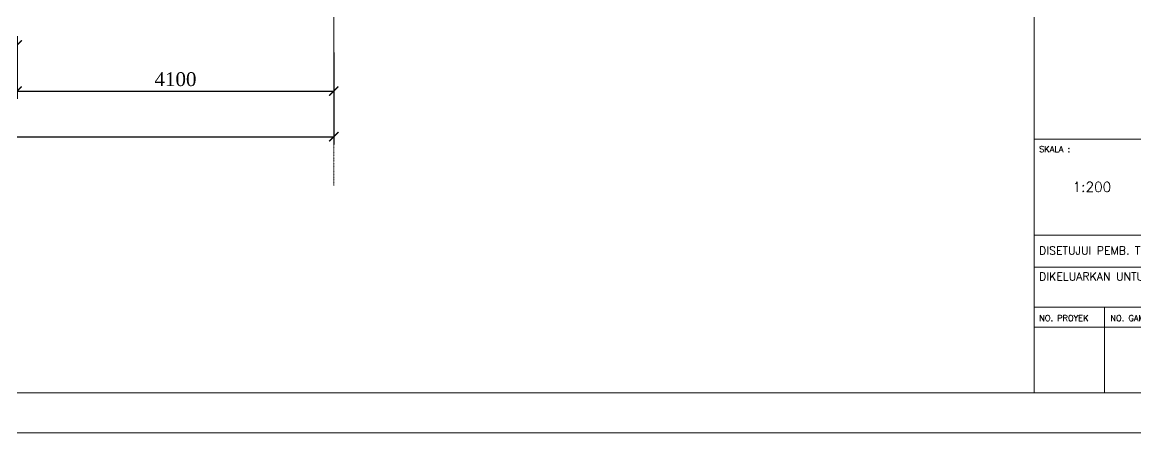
# Model space of a CAD drawing. Header units: millimetres. Extents: x -9564 to 494436, y -140371 to 4257.
# Drawn here: x 13633 to 28050, y -25289 to -19966 of the extents above; entities that cross this region are included whole.
import ezdxf
from ezdxf.enums import TextEntityAlignment as Align

# ---------------------------------------------------------------- set-up
doc = ezdxf.new("R2010")
doc.units = ezdxf.units.MM
doc.header["$MEASUREMENT"] = 0
doc.linetypes.add('DASHED2', pattern=[0.375, 0.25, -0.125])
doc.linetypes.add('HIDDEN2', pattern=[0.1875, 0.125, -0.0625])
doc.layers.get('DEFPOINTS').update_dxf_attribs({"lineweight": 18})
for name, color, linetype, lineweight in [('AS', 8, 'HIDDEN2', 5), ('DIM', 1, 'Continuous', 5), ('LEGEND', 1, 'DASHED2', 50), ('XR-KOP A3_MOZART$0$A-TXTKOP', 3, 'Continuous', 5), ('XR-KOP A3_MOZART$0$KOP-A1$0$A-GRSKOP', 1, 'Continuous', 5), ('XR-KOP A3_MOZART$0$KOP-A1$0$A-TXTKOP', 3, 'Continuous', 5)]:
    doc.layers.add(name, color=color, linetype=linetype, lineweight=lineweight)
doc.styles.add('style2', font='times.ttf', dxfattribs={"height": 0.18})
doc.styles.add('XR-KOP A3_MOZART$0$KOP-A1$0$ROMANS', font='romans.shx', dxfattribs={"height": 200})
doc.styles.add('XR-KOP A3_MOZART$0$ROMAND', font='romand.shx', dxfattribs={"height": 2, "bigfont": 'bigfont.shx'})
doc.dimstyles.new('ISO-25', dxfattribs={"dimtxt": 0.18, "dimasz": 0.12, "dimexe": 0.1, "dimexo": 0.1, "dimgap": 0.0625, "dimtad": 1, "dimtoh": 1, "dimdec": 0, "dimlfac": 1000, "dimtxsty": 'style2', "dimblk": 'ARCHTICK', "dimcen": 0.15, "dimclrd": 1, "dimclre": 1, "dimclrt": 4, "dimadec": 0, "dimazin": 0, "dimtfac": 1, "dimtdec": 0, "dimtmove": 0, "dimatfit": 3, "dimldrblk": 'OBLIQUE', "dimfxl": 1, "dimarcsym": 0})

# ---------------------------------------------------------------- blocks, each defined once
blk = doc.blocks.new('hsdh')
at = {"layer": 'XR-KOP A3_MOZART$0$KOP-A1$0$A-GRSKOP', "linetype": 'Continuous', "lineweight": 5}
for p, q in [((140385, 56660), (140385, 82138)), ((140385, 59597), (145017, 59597)), ((140385, 58485), (145017, 58485)), ((140385, 58115), (145017, 58115)), ((140385, 57651), (145017, 57651)), ((141201, 57651), (141201, 56660)), ((140385, 57420), (145017, 57420))]:
    blk.add_line(p, q, dxfattribs=at)
at = {"layer": 'XR-KOP A3_MOZART$0$KOP-A1$0$A-GRSKOP', "color": 0, "linetype": 'Continuous', "lineweight": 5}
blk.add_lwpolyline([(145480, 82601), (107945, 82601), (107945, 56197), (145480, 56197)], close=True, dxfattribs=at)
at = {"layer": 'XR-KOP A3_MOZART$0$KOP-A1$0$A-GRSKOP', "color": 5, "linetype": 'Continuous', "lineweight": 5}
blk.add_lwpolyline([(145017, 82138), (108409, 82138), (108409, 56660), (145017, 56660)], close=True, dxfattribs=at)
at = {"layer": 'XR-KOP A3_MOZART$0$KOP-A1$0$A-TXTKOP', "lineweight": 5, "style": 'XR-KOP A3_MOZART$0$KOP-A1$0$ROMANS'}
for s, height, p in [('SKALA :', 69.5, (140443, 59449)), ('DISETUJUI PEMB. TUGAS', 92.65, (140443, 58262)), ('DIKELUARKAN UNTUK :', 92.65, (140443, 57961)), ('NO. PROYEK', 69.5, (140443, 57491)), ('NO. GAMBAR :', 69.49, (141267, 57491))]:
    blk.add_text(s, height=height, dxfattribs=at).set_placement(p)
blk = doc.blocks.new('_ArchTick')
at = {"color": 0, "linetype": 'ByBlock', "const_width": 0.15}
blk.add_lwpolyline([(-0.5, -0.5), (0.5, 0.5)], dxfattribs=at)
blk = doc.blocks.new('*D670')
at = {"layer": 'DEFPOINTS', "color": 0, "transparency": 16777216}
for p in [(213.419, 148.779), (217.369, 148.779), (217.369, 148.565)]:
    blk.add_point(p, dxfattribs=at)
at = {"layer": 'DIM', "color": 1, "lineweight": -2, "transparency": 16777216}
for p, q in [((213.419, 148.679), (213.419, 148.465)), ((217.369, 148.679), (217.369, 148.465)), ((213.419, 148.565), (217.369, 148.565))]:
    blk.add_line(p, q, dxfattribs=at)
at = {"layer": 'DIM', "color": 1, "lineweight": -2, "transparency": 16777216, "xscale": 0.12, "yscale": 0.12, "zscale": 0.12, "rotation": 180}
blk.add_blockref('_ArchTick', (213.419, 148.565), dxfattribs=at)
at = {"layer": 'DIM', "color": 1, "lineweight": -2, "transparency": 16777216, "xscale": 0.12, "yscale": 0.12, "zscale": 0.12}
blk.add_blockref('_ArchTick', (217.369, 148.565), dxfattribs=at)
at = {"layer": 'DIM', "color": 4, "transparency": 16777216, "insert": (215.394, 148.719), "char_height": 0.18, "attachment_point": 5, "style": 'style2'}
blk.add_mtext('3950', dxfattribs=at)
blk = doc.blocks.new('_Oblique')
at = {"color": 0, "linetype": 'ByBlock', "lineweight": -2}
blk.add_line((-0.5, -0.5), (0.5, 0.5), dxfattribs=at)
blk = doc.blocks.new('*D671')
at = {"layer": 'DEFPOINTS', "color": 0, "transparency": 16777216}
for p in [(217.369, 148.565), (221.469, 148.565), (221.469, 147.965)]:
    blk.add_point(p, dxfattribs=at)
at = {"layer": 'DIM', "color": 1, "lineweight": -2, "transparency": 16777216}
for p, q in [((217.369, 148.465), (217.369, 147.865)), ((221.469, 148.465), (221.469, 147.865)), ((217.369, 147.965), (221.469, 147.965))]:
    blk.add_line(p, q, dxfattribs=at)
at = {"layer": 'DIM', "color": 1, "lineweight": -2, "transparency": 16777216, "xscale": 0.12, "yscale": 0.12, "zscale": 0.12, "rotation": 180}
blk.add_blockref('_ArchTick', (217.369, 147.965), dxfattribs=at)
at = {"layer": 'DIM', "color": 1, "lineweight": -2, "transparency": 16777216, "xscale": 0.12, "yscale": 0.12, "zscale": 0.12}
blk.add_blockref('_ArchTick', (221.469, 147.965), dxfattribs=at)
at = {"layer": 'DIM', "color": 4, "transparency": 16777216, "insert": (219.419, 148.119), "char_height": 0.18, "attachment_point": 5, "style": 'style2'}
blk.add_mtext('4100', dxfattribs=at)
blk = doc.blocks.new('*D672')
at = {"layer": 'DEFPOINTS', "color": 0, "transparency": 16777216}
for p in [(203.824, 147.965), (221.469, 147.965), (221.469, 147.374)]:
    blk.add_point(p, dxfattribs=at)
at = {"layer": 'DIM', "color": 1, "lineweight": -2, "transparency": 16777216}
for p, q in [((203.824, 147.865), (203.824, 147.274)), ((221.469, 147.865), (221.469, 147.274)), ((203.824, 147.374), (221.469, 147.374))]:
    blk.add_line(p, q, dxfattribs=at)
at = {"layer": 'DIM', "color": 1, "lineweight": -2, "transparency": 16777216, "xscale": 0.12, "yscale": 0.12, "zscale": 0.12, "rotation": 180}
blk.add_blockref('_ArchTick', (203.824, 147.374), dxfattribs=at)
at = {"layer": 'DIM', "color": 1, "lineweight": -2, "transparency": 16777216, "xscale": 0.12, "yscale": 0.12, "zscale": 0.12}
blk.add_blockref('_ArchTick', (221.469, 147.374), dxfattribs=at)
at = {"layer": 'DIM', "color": 4, "transparency": 16777216, "insert": (212.646, 147.528), "char_height": 0.18, "attachment_point": 5, "style": 'style2'}
blk.add_mtext('17645', dxfattribs=at)
blk = doc.blocks.new('*D676')
at = {"layer": 'DEFPOINTS', "color": 0, "transparency": 16777216}
for p in [(211.819, 148.315), (217.369, 148.315), (217.369, 147.965)]:
    blk.add_point(p, dxfattribs=at)
at = {"layer": 'DIM', "color": 1, "lineweight": -2, "transparency": 16777216}
for p, q in [((211.819, 148.215), (211.819, 147.865)), ((217.369, 148.215), (217.369, 147.865)), ((211.819, 147.965), (217.369, 147.965))]:
    blk.add_line(p, q, dxfattribs=at)
at = {"layer": 'DIM', "color": 1, "lineweight": -2, "transparency": 16777216, "xscale": 0.12, "yscale": 0.12, "zscale": 0.12, "rotation": 180}
blk.add_blockref('_ArchTick', (211.819, 147.965), dxfattribs=at)
at = {"layer": 'DIM', "color": 1, "lineweight": -2, "transparency": 16777216, "xscale": 0.12, "yscale": 0.12, "zscale": 0.12}
blk.add_blockref('_ArchTick', (217.369, 147.965), dxfattribs=at)
at = {"layer": 'DIM', "color": 4, "transparency": 16777216, "insert": (214.594, 148.119), "char_height": 0.18, "attachment_point": 5, "style": 'style2'}
blk.add_mtext('5550', dxfattribs=at)
blk = doc.blocks.new('eshes')
at = {"layer": 'DIM'}
for base, p1, p2, picture, middle in [((217.3687, 148.5652), (213.4187, 148.7788), (217.3687, 148.7788), '*D670', (215.3937, 148.7195)), ((221.4687, 147.9652), (217.3687, 148.5652), (221.4687, 148.5652), '*D671', (219.4187, 148.1192)), ((217.3687, 147.9652), (211.8187, 148.3152), (217.3687, 148.3152), '*D676', (214.5937, 148.1192)), ((221.4687, 147.3739), (203.8237, 147.9652), (221.4687, 147.9652), '*D672', (212.6462, 147.5282))]:
    dim = blk.add_linear_dim(base=base, p1=p1, p2=p2, dimstyle='ISO-25', dxfattribs=at)
    dim.commit()
    dim.dimension.update_dxf_attribs({"geometry": picture, "text_midpoint": middle})

msp = doc.modelspace()

# ---------------------------------------------------------------- linework, layer by layer
at = {"layer": 'AS'}
for p, q in [((17666.8383, 780.7647), (17666.8383, -20640.0767)), ((17666.8383, 48.2927), (17666.8383, -22081.8927))]:
    msp.add_line(p, q, dxfattribs=at)

# ---------------------------------------------------------------- block references
at = {"xscale": 999.9998119083025, "yscale": 999.9998119083025, "zscale": 999.9998119083025}
msp.add_blockref('eshes', (-203801.8411, -168824.0698), dxfattribs=at)
at = {"layer": 'LEGEND', "xscale": 1.118963964633539, "yscale": 1.118963964633539, "zscale": 1.118963964633539}
msp.add_blockref('hsdh', (-130350.9292, -88170.8627), dxfattribs=at)

# ---------------------------------------------------------------- texts
at = {"layer": 'XR-KOP A3_MOZART$0$A-TXTKOP', "style": 'XR-KOP A3_MOZART$0$ROMAND'}
msp.add_attdef('1:200', text='A', height=129.5859, dxfattribs=at).set_placement((27482.8107, -22101.0053), align=Align.MIDDLE)

doc.saveas('drawing.dxf')
